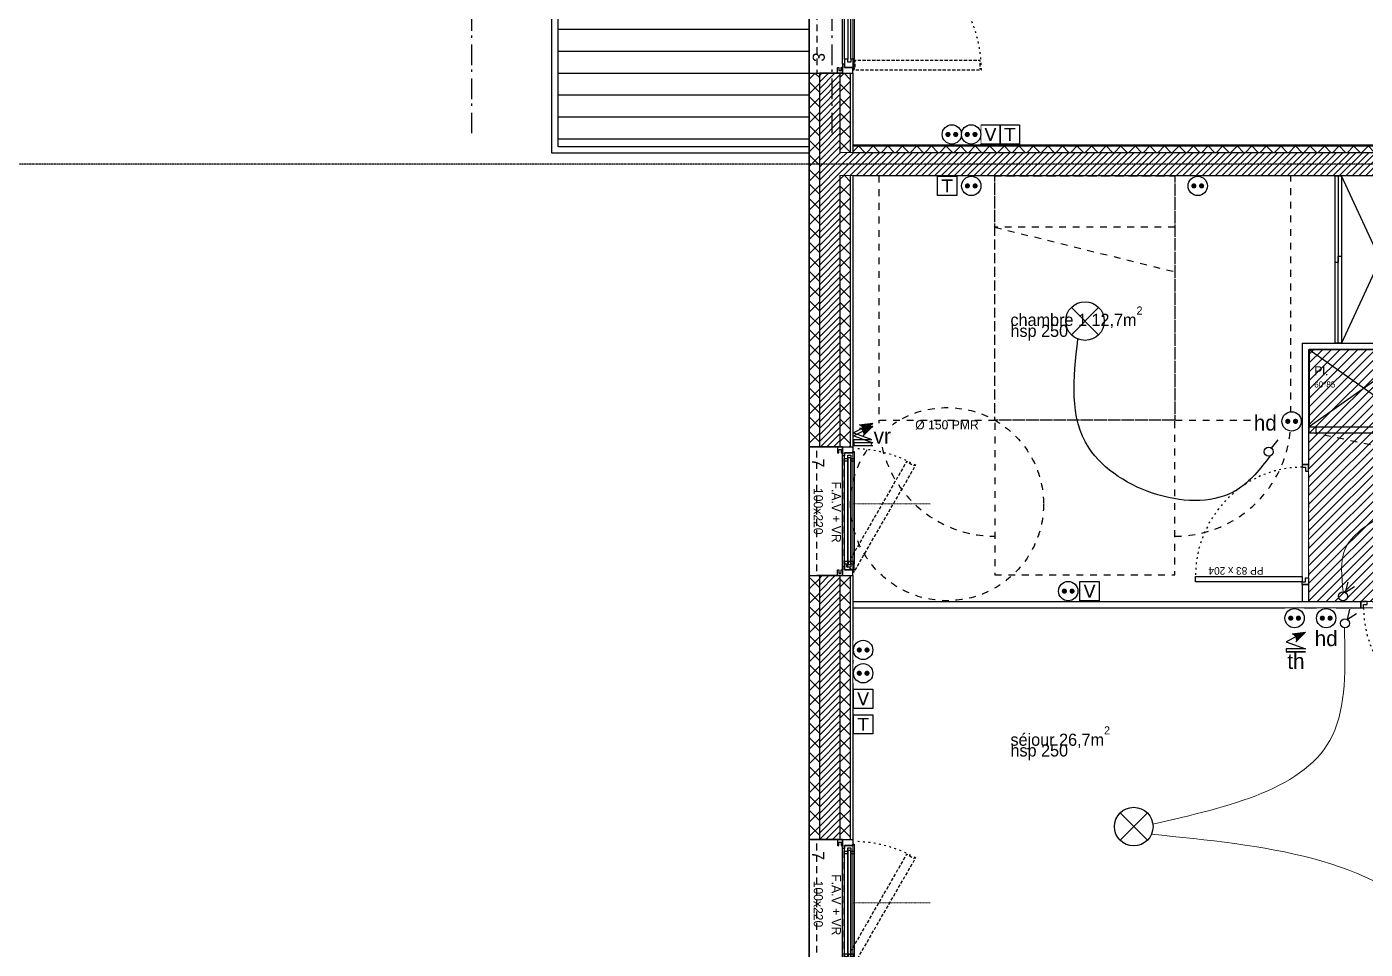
# Model space of a CAD drawing. Header units: centimetres. Extents: x -35664 to 50682, y -23001 to 23705.
# Drawn here: x 7811 to 8851, y 2652 to 3368 of the extents above; entities that cross this region are included whole.
import ezdxf

# ---------------------------------------------------------------- set-up
doc = ezdxf.new("R2010")
doc.units = ezdxf.units.CM
for name, pattern in [('ACAD_ISO03W100', [0.295276, 0.11811, -0.177165]), ('Style de ligne -1', [0.41664, 0.20828, -0.20836]), ('Style de ligne -11', [0.347222, 0.20828, -0.138942]), ('Style de ligne -12', [0.164042, 0.054681, -0.109361]), ('Style de ligne -13', [0.147638, 0.098425, -0.049213]), ('Style de ligne -14', [0.147638, 0.098425, -0.049213]), ('Style de ligne -17', [0.347222, 0.20828, -0.138942]), ('Style de ligne -18', [0.164042, 0.054681, -0.109361]), ('Style de ligne -5', [0.20828, 0.069425, -0.138855]), ('Style de ligne -6', [1.04164, 0.625, -0.20828, 0.06943, -0.13893]), ('VW-01', [0.41656, 0.20828, -0.20828])]:
    doc.linetypes.add(name, pattern=pattern)
for name, color, linetype in [('B aménagement intérieur', 252, 'Continuous'), ('B Faux plafonds', 9, 'Continuous'), ('B Faux plafonds_Hatch', 9, 'Continuous'), ('B GÈnÈral_Hatch', 252, 'Continuous'), ('B Général', 252, 'Continuous'), ('C ANNOTATIONS-axes horizontaux', 252, 'Style de ligne -1'), ('C ANNOTATIONS-PMR', 252, 'Style de ligne -5'), ('C ANNOTATIONS-prestations', 252, 'Continuous'), ('C ANNOTATIONS-texte', 252, 'Continuous'), ('D SURFACES-shab', 252, 'Continuous'), ('prlm-VMC', 93, 'Continuous')]:
    doc.layers.add(name, color=color, linetype=linetype)
doc.layers.add('prlm-ELEC-CFA', color=1, linetype='Continuous', lineweight=25)
doc.layers.add('prlm-ELEC-CFO', color=1, linetype='Continuous', lineweight=25)
doc.layers.add('prlm-ZEROPLOT', color=254, linetype='Continuous', plot=False)
doc.layers.get('prlm-VMC').off()
doc.styles.add('Eurostile', font='Eurosti.TTF')
doc.styles.add('Eurostile (bold)', font='Eurostib.TTF')
doc.styles.add('Eurostile (italic)', font='Eurostib.TTF')
doc.styles.add('prlm-elec-cfa', font='comic.ttf', dxfattribs={"height": 12})
doc.styles.add('prlm-elec-cfo', font='comic.ttf', dxfattribs={"height": 12})
doc.styles.get("Standard").update_dxf_attribs({"font": 'isocp.shx', "height": 15})
pattern_1 = [(-45, (0, 0), (5.656854, 5.656854), []), (45, (0, 0), (5.656854, -5.656854), [])]
pattern_2 = [(45, (0, 0), (2.4253472, -2.6458333), [])]

# ---------------------------------------------------------------- blocks, each defined once
blk = doc.blocks.new('B 90.Groupe-7-1')
at = {"layer": 'B GÈnÈral_Hatch', "linetype": 'Continuous'}
h = blk.add_hatch(dxfattribs=at)
h.set_pattern_fill('02_ISOLANT', color=256, style=0, pattern_type=2)
h.set_pattern_definition([(45, (0, 0), (-5.656854, 5.656854), []), (135, (0, 0), (5.656854, 5.656854), [])])
h.paths.add_polyline_path([(8452.5, 3275.4), (8452.5, 3270.4), (8976.8, 3270.4), (8976.8, 3275.4)])
at = {"layer": 'B Général', "linetype": 'Continuous'}
for p, q in [((8452.5, 3276.4), (8976.8, 3276.4)), ((8452.5, 3276.4), (8976.8, 3276.4)), ((8452.5, 3275.4), (8976.8, 3275.4)), ((8452.5, 3270.4), (8976.8, 3270.4)), ((8452.5, 3270.4), (8976.8, 3270.4))]:
    blk.add_line(p, q, dxfattribs=at)
at = {"layer": 'D SURFACES-shab', "lineweight": 18, "flags": 128}
blk.add_lwpolyline([(8817.8, 3749.5), (8452.5, 3749.5), (8452.5, 3276.4), (8976.8, 3276.4), (8976.8, 3336.4), (9036.8, 3336.4), (9036.8, 3519.9), (8975.8, 3519.9), (8975.8, 3549.9), (8817.8, 3549.9)], close=True, dxfattribs=at)
blk = doc.blocks.new('B 90.Balcon')
at = {"layer": 'B GÈnÈral_Hatch', "linetype": 'Continuous'}
h = blk.add_hatch(dxfattribs=at)
h.set_pattern_fill('H_BARDAGE V 150', color=256, style=0, pattern_type=2)
h.set_pattern_definition([(90, (0, 0), (17, 0), [])])
h.paths.add_polyline_path([(-220, 110), (220, 110), (220, -85), (-220, -85)])
at = {"layer": 'B Général', "linetype": 'Continuous', "flags": 128}
for points in [[(-225, 110), (225, 110), (225, -90), (-225, -90)], [(-220, 110), (220, 110), (220, -85), (-220, -85)]]:
    blk.add_lwpolyline(points, close=True, dxfattribs=at)
at = {"layer": 'C ANNOTATIONS-prestations', "line_spacing_factor": 0.894142, "style": 'Eurostile'}
for s, insert, char_height, attachment_point in [('balcon 8,6m{\\H0.6667x;\\S2 ^ ;}', (47.2, 38.6), 9.412, 3), ('platelage bois', (-32.3, 25), 7.059, 1), ('garde-corps vitré', (-194.9, -73.1), 7.059, 1)]:
    blk.add_mtext(s, dxfattribs=dict(at, insert=insert, char_height=char_height, attachment_point=attachment_point))
blk = doc.blocks.new('B 90.PP 80')
at = {"layer": 'B Général', "flags": 128}
blk.add_lwpolyline([(-43, 2.5), (-43, 85.5), (-39, 85.5), (-39, 2.5)], close=True, dxfattribs=at)
at = {"layer": 'B Général', "linetype": 'Style de ligne -18', "ltscale": 25.4, "flags": 128}
blk.add_lwpolyline([(46, 2.5), (45.3, 13.3), (43.1, 24), (39.5, 34.3), (34.6, 44), (28.4, 53), (21.1, 61.2), (12.7, 68.3), (3.5, 74.4), (-6.5, 79.2), (-17, 82.7), (-27.9, 84.8), (-39, 85.5)], dxfattribs=at)
at = {"layer": 'B Général', "linetype": 'Continuous', "flags": 128}
for points in [[(-45, 2.5), (-43, 2.5), (-43, 0), (-40, 0), (-40, -2.5), (-45, -2.5)], [(48, 2.5), (46, 2.5), (46, 0), (43, 0), (43, -2.5), (48, -2.5), (48, -2.5), (48, -2.5), (48, 1.8), (48, 1.8)]]:
    blk.add_lwpolyline(points, close=True, dxfattribs=at)
at = {"layer": 'C ANNOTATIONS-prestations', "insert": (-37.5, 32.5), "char_height": 5.883, "attachment_point": 1, "rotation": 90, "line_spacing_factor": 0.894142, "style": 'Eurostile'}
blk.add_mtext('PP 83 x 204', dxfattribs=at)
blk = doc.blocks.new('B 90.Rond 150_PMR')
at = {"layer": 'B Général', "linetype": 'VW-01', "ltscale": 25.4}
blk.add_circle((0, 0), 75, dxfattribs=at)
at = {"layer": 'B Général', "insert": (-61.5, 0), "char_height": 7.06, "attachment_point": 5, "rotation": 90, "line_spacing_factor": 0.894142, "style": 'Eurostile (italic)'}
blk.add_mtext('Ø 150 PMR', dxfattribs=at)
blk = doc.blocks.new('B 90.Placard 60.130')
at = {"layer": 'B Général', "linetype": 'Continuous'}
for p, q in [((65, 29.8), (-65, -30.2)), ((-65, 29.8), (65, -30.2))]:
    blk.add_line(p, q, dxfattribs=at)
at = {"layer": 'B Général', "linetype": 'Continuous', "flags": 128}
blk.add_lwpolyline([(65, -30.2), (65, 29.8), (-65, 29.8), (-65, -30.2)], dxfattribs=at)
for points in [[(65, -30.2), (65, -35.2), (-65, -35.2), (-65, -30.2)], [(65, -30.2), (65, -32.7), (-2.5, -32.7), (-2.5, -30.2)], [(2.5, -32.7), (2.5, -35.2), (-65, -35.2), (-65, -32.7)]]:
    blk.add_lwpolyline(points, close=True, dxfattribs=at)
at = {"layer": 'B Général', "insert": (-62.8, 19.7), "char_height": 7.06, "attachment_point": 1, "line_spacing_factor": 0.894142, "style": 'Eurostile'}
blk.add_mtext('Pl.', dxfattribs=at)
at = {"layer": 'C ANNOTATIONS-prestations', "insert": (-62.8, 8.4), "char_height": 4.71, "attachment_point": 4, "line_spacing_factor": 0.894142, "style": 'Eurostile'}
blk.add_mtext('60*130', dxfattribs=at)
blk = doc.blocks.new('B 90.Groupe-3-1')
at = {"layer": 'B Général', "linetype": 'VW-01', "ltscale": 25.4}
blk.add_line((70, -115), (-70, -80.4), dxfattribs=at)
at = {"layer": 'B Général', "linetype": 'VW-01', "ltscale": 25.4, "flags": 128}
for points in [[(-70, 35), (70, 35), (70, -155), (-70, -155)], [(-70, -115), (70, -115), (70, -155), (-70, -155)]]:
    blk.add_lwpolyline(points, close=True, dxfattribs=at)
blk = doc.blocks.new('B 90.Lit 140.190_PMR 2')
at = {"layer": 'B Général', "linetype": 'VW-01', "ltscale": 25.4, "flags": 128}
for points in [[(70, 155), (-70, 155), (-70, 35), (70, 35)], [(-70, -155), (-70, 35), (-160, 35), (-160, -155)], [(160, -155), (160, 35), (70, 35), (70, -155)]]:
    blk.add_lwpolyline(points, close=True, dxfattribs=at)
at = {"layer": 'B Général', "linetype": 'VW-01', "ltscale": 25.4}
for centre, start, end in [((-70, 35), 90, 180), ((70, 35), 0, 90)]:
    blk.add_arc(centre, 90, start, end, dxfattribs=at)
at = {"layer": 'B Général'}
blk.add_blockref('B 90.Groupe-3-1', (0, 0), dxfattribs=at)
blk = doc.blocks.new('B 90.PL 60.85')
at = {"layer": 'B Général', "linetype": 'Continuous'}
for p, q in [((-42.5, 42.8), (42.5, -17.3)), ((42.5, 42.7), (-42.5, -17.3))]:
    blk.add_line(p, q, dxfattribs=at)
at = {"layer": 'B Général', "linetype": 'Style de ligne -1', "ltscale": 25.4}
blk.add_line((36.1, -37.8), (-38.5, -22.3), dxfattribs=at)
at = {"layer": 'B Général', "linetype": 'Continuous', "flags": 128}
for points in [[(42.5, -17.3), (42.5, 42.7), (-42.5, 42.7), (-42.5, -17.3)], [(42.5, -17.3), (42.5, -22.3), (-42.5, -22.3), (-42.5, -17.3)], [(-37.5, -17.3), (-37.5, -22.3), (-42.5, -22.3), (-42.5, -17.3)], [(42.5, -17.3), (42.5, -22.3), (37.5, -22.3), (37.5, -17.3)]]:
    blk.add_lwpolyline(points, close=True, dxfattribs=at)
at = {"layer": 'B Général', "linetype": 'Style de ligne -1', "ltscale": 25.4}
blk.add_arc((-47.5, -22.3), 85, 349.5013, 360, dxfattribs=at)
at = {"layer": 'B Général', "insert": (-38.7, 29.7), "char_height": 7.06, "attachment_point": 1, "line_spacing_factor": 0.894142, "style": 'Eurostile'}
blk.add_mtext('Pl.', dxfattribs=at)
at = {"layer": 'C ANNOTATIONS-prestations', "insert": (-38.7, 15.5), "char_height": 4.71, "attachment_point": 4, "line_spacing_factor": 0.894142, "style": 'Eurostile'}
blk.add_mtext('60*85', dxfattribs=at)
blk = doc.blocks.new('B 90.T3 BS 102 (2D)')
at = {"layer": 'B Faux plafonds_Hatch', "linetype": 'Continuous'}
h = blk.add_hatch(dxfattribs=at)
h.set_pattern_fill('F_P__SOFFITE', color=256, style=0, pattern_type=2)
h.set_pattern_definition([(45, (0, 0.2205), (-3.527778, 3.30729), [])])
h.paths.add_polyline_path([(-20.5, 449.6), (-20.5, 320.9), (-25.5, 320.9), (-25.5, 385.9), (-111, 385.9), (-111, 190.3), (116.2, 190.3), (116.2, 155.3), (47.2, 155.3), (47.2, -0.3), (102.2, -0.3), (102.2, -93.3), (47.2, -93.3), (47.2, -186.3), (273.2, -186.3), (273.2, 315.9), (125.2, 315.9), (125.2, 449.6)])
at = {"layer": 'B Faux plafonds', "linetype": 'VW-01', "ltscale": 25.4, "flags": 128}
blk.add_lwpolyline([(-20.5, 449.6), (-20.5, 320.9), (-25.5, 320.9), (-25.5, 385.9), (-111, 385.9), (-111, 190.3), (116.2, 190.3), (116.2, 155.3), (47.2, 155.3), (47.2, -0.3), (102.2, -0.3), (102.2, -93.3), (47.2, -93.3), (47.2, -186.3), (273.2, -186.3), (273.2, 315.9), (125.2, 315.9), (125.2, 449.6)], close=True, dxfattribs=at)
at = {"layer": 'B Général', "linetype": 'Continuous'}
for p, q in [((-116, 390.9), (-116, 296.5)), ((-116, 390.9), (-116, 296.5)), ((-116, 390.9), (-25.5, 390.9)), ((-116, 390.9), (-25.5, 390.9)), ((-111, 385.9), (-111, 296.5)), ((-111, 385.9), (-111, 296.5)), ((-111, 385.9), (-25.5, 385.9)), ((-111, 385.9), (-25.5, 385.9)), ((-116, 296.5), (-111, 296.5)), ((-116, 203.5), (-116, 190.3)), ((-116, 203.5), (-116, 190.3)), ((-116, 203.5), (-111, 203.5)), ((-111, 203.5), (-111, 190.3)), ((-111, 203.5), (-111, 190.3)), ((-465.2, 190.3), (-70.5, 190.3)), ((-465.2, 190.3), (-116, 190.3)), ((-111, 190.3), (-70.5, 190.3)), ((-70.5, 185.3), (-70.5, 190.3)), ((-465.2, 185.3), (-70.5, 185.3)), ((-465.2, 185.3), (-70.5, 185.3))]:
    blk.add_line(p, q, dxfattribs=at)
at = {"layer": 'D SURFACES-shab', "lineweight": 18, "flags": 128}
for points in [[(-465.2, 520.9), (-465.2, 190.3), (-116, 190.3), (-116, 390.9), (-25.5, 390.9), (-25.5, 520.9)], [(272.8, 190.3), (-111, 190.3), (-111, 385.9), (-25.5, 385.9), (-25.5, 315.9), (272.8, 315.9)], [(42.2, -186.3), (42.2, 185.3), (-465.2, 185.3), (-465.2, -224.9), (-101.8, -224.9), (-101.8, -504.9), (114.2, -504.9), (114.2, -252.9), (53.2, -252.9), (53.2, -191.3), (-8.8, -191.3), (-8.8, -186.3)]]:
    blk.add_lwpolyline(points, close=True, dxfattribs=at)
at = {"layer": 'B Général'}
for name, p, rotation in [('B 90.Lit 140.190_PMR 2', (-284.9, 365.9), 180), ('B 90.Placard 60.130', (-55.3, 455.9), 270), ('B 90.PP 80', (-113.5, 248.5), 90), ('B 90.PP 80', (-22.5, 187.8), 180)]:
    blk.add_blockref(name, p, dxfattribs=dict(at, rotation=rotation))
blk.add_blockref('B 90.PL 60.85', (-68, 343.2), dxfattribs=at)
at = {"layer": 'C ANNOTATIONS-PMR', "ltscale": 25.4, "rotation": 270}
blk.add_blockref('B 90.Rond 150_PMR', (-392, 265.8), dxfattribs=at)
at = {"layer": 'C ANNOTATIONS-prestations', "char_height": 9.41, "width": 106.094, "attachment_point": 1, "line_spacing_factor": 0.894142, "style": 'Eurostile'}
for insert in [(-342.7, 405.1), (-342.7, 79.2)]:
    blk.add_mtext('hsp 250', dxfattribs=dict(at, insert=insert))
at = {"layer": 'C ANNOTATIONS-texte', "char_height": 9.412, "attachment_point": 1, "line_spacing_factor": 0.894142, "style": 'Eurostile'}
for s, insert, width in [('chambre 1 12,7m{\\H0.6667x;\\S2^ ;}', (-342.7, 419.3), 127.732), ('séjour 26,7m{\\H0.6667x;\\S2^ ;}', (-342.7, 93.2), 115.033)]:
    blk.add_mtext(s, dxfattribs=dict(at, insert=insert, width=width))
blk = doc.blocks.new('B 90.F 100x220 (all. vitrée fixe) + VR')
at = {"layer": 'B Général', "linetype": 'Continuous', "lineweight": 35}
for p, q in [((-50, 7), (-50, -9)), ((50, 7), (50, -9))]:
    blk.add_line(p, q, dxfattribs=at)
at = {"layer": 'B Général'}
blk.add_line((45, 9), (-45, 9), dxfattribs=at)
at = {"layer": 'B Général', "linetype": 'Style de ligne -14', "ltscale": 25.4, "flags": 128}
blk.add_lwpolyline([(-35.7, 65.8), (-36.2, 65), (-35.3, 64.5), (-38.6, 58.8), (42.6, 11.9), (45.9, 17.6), (46.8, 17.1), (47.2, 17.9)], close=True, dxfattribs=at)
at = {"layer": 'B Général', "flags": 128}
for points in [[(-43, 10.5), (-43, 9), (-50, 9), (-50, 17), (-45.5, 17), (-45.5, 10.5)], [(-43.5, 15.5), (43.5, 15.5), (43.5, 13), (-43.5, 13)], [(-41, 18), (41, 18), (41, 15.5), (-41, 15.5)], [(-41, 13), (41, 13), (41, 10.5), (-41, 10.5)], [(43, 10.5), (43, 9), (50, 9), (50, 17), (45.5, 17), (45.5, 10.5)], [(-50, 9), (-50, 5), (-45.5, 5), (-45.5, 6), (-48, 6), (-48, 8), (-45.5, 8), (-45.5, 9)], [(50, 9), (50, 5), (45.5, 5), (45.5, 6), (48, 6), (48, 8), (45.5, 8), (45.5, 9)]]:
    blk.add_lwpolyline(points, close=True, dxfattribs=at)
at = {"layer": 'B Général', "linetype": 'Continuous', "flags": 128}
for points in [[(-39, 15.5), (-41.5, 15.5), (-41.5, 13), (-39, 13), (-39, 10.5), (-45.5, 10.5), (-45.5, 17), (-46.5, 17), (-46.5, 18), (-39, 18)], [(39, 15.5), (41.5, 15.5), (41.5, 13), (39, 13), (39, 10.5), (45.5, 10.5), (45.5, 17), (46.5, 17), (46.5, 18), (39, 18)]]:
    blk.add_lwpolyline(points, close=True, dxfattribs=at)
at = {"layer": 'B Général', "linetype": 'Style de ligne -17', "ltscale": 25.4, "flags": 128}
blk.add_lwpolyline([(-50, 9), (50, 9), (50, -11), (-50, -11)], close=True, dxfattribs=at)
at = {"layer": 'B Général', "flags": 128}
blk.add_lwpolyline([(-50, -9), (-50, -17), (50, -17), (50, -9)], dxfattribs=at)
at = {"layer": 'B Général'}
blk.add_circle((47, 17.5), 0.5, dxfattribs=at)
at = {"layer": 'B Général', "linetype": 'Style de ligne -18', "ltscale": 25.4}
blk.add_arc((49, 17.5), 97.5, 150.2938, 179.7062, dxfattribs=at)
at = {"layer": 'B Général', "insert": (-23.1, 7.7), "char_height": 7.06, "attachment_point": 1, "line_spacing_factor": 0.894142, "style": 'Eurostile'}
blk.add_mtext('F.A.V + VR', dxfattribs=at)
at = {"layer": 'C ANNOTATIONS-prestations', "insert": (-41.1, -5.2), "char_height": 9.41, "attachment_point": 1, "rotation": 360, "line_spacing_factor": 0.894142, "style": 'Eurostile (bold)'}
blk.add_mtext('7', dxfattribs=at)
at = {"layer": 'C ANNOTATIONS-prestations', "insert": (0, -6.3), "char_height": 7.06, "width": 100, "attachment_point": 2, "rotation": 360, "line_spacing_factor": 0.894142, "style": 'Eurostile'}
blk.add_mtext('100x220', dxfattribs=at)
blk = doc.blocks.new('B 90.PF 300.220 + VR (3 vantaux)')
at = {"layer": 'B Général', "linetype": 'Continuous'}
for p, q in [((-150, 7), (-150, 17)), ((150, 7), (150, 17))]:
    blk.add_line(p, q, dxfattribs=at)
at = {"layer": 'B Général', "linetype": 'Continuous', "lineweight": 35}
for p, q in [((-150, 7), (-150, -9)), ((150, 7), (150, -9))]:
    blk.add_line(p, q, dxfattribs=at)
at = {"layer": 'B Général'}
blk.add_line((-143, 9), (47, 9), dxfattribs=at)
at = {"layer": 'B Général', "linetype": 'Style de ligne -13', "ltscale": 25.4, "flags": 128}
for points in [[(-147.5, 117), (-146.5, 117), (-146.5, 116), (-140, 116), (-140, 18.5), (-146.5, 18.5), (-146.5, 17.5), (-147.5, 17.5)], [(51.5, 115), (50.5, 115), (50.5, 116), (44, 116), (44, 18.5), (50.5, 18.5), (50.5, 17.5), (51.5, 17.5)]]:
    blk.add_lwpolyline(points, close=True, dxfattribs=at)
at = {"layer": 'B Général', "flags": 128}
for points in [[(-143, 10.5), (-143, 9), (-150, 9), (-150, 17), (-145.5, 17), (-145.5, 10.5)], [(-54.5, 18), (-139, 18), (-139, 15.5), (-54.5, 15.5)], [(-54.5, 13), (-139, 13), (-139, 10.5), (-54.5, 10.5)], [(-41.5, 18), (43, 18), (43, 15.5), (-41.5, 15.5)], [(-41.5, 13), (43, 13), (43, 10.5), (-41.5, 10.5)], [(56.5, 17), (56.5, 14.2), (54, 14.2), (54, 11.8), (56.5, 11.8), (56.5, 9), (47, 9), (47, 10.5), (49.5, 10.5), (49.5, 17)], [(145.5, 14.2), (54, 14.2), (54, 11.8), (145.5, 11.8)], [(143, 17), (56.5, 17), (56.5, 14.2), (143, 14.2)], [(143, 11.8), (56.5, 11.8), (56.5, 9), (143, 9)], [(145.5, 14.2), (143, 14.2), (143, 17), (150, 17), (150, 9), (143, 9), (143, 11.8), (145.5, 11.8)], [(-150, 9), (-150, 5), (-145.5, 5), (-145.5, 6), (-148, 6), (-148, 8), (-145.5, 8), (-145.5, 9)], [(150, 9), (150, 5), (145.5, 5), (145.5, 6), (148, 6), (148, 8), (145.5, 8), (145.5, 9)]]:
    blk.add_lwpolyline(points, close=True, dxfattribs=at)
at = {"layer": 'B Général', "linetype": 'Continuous', "flags": 128}
for points in [[(-139, 15.5), (-141.5, 15.5), (-141.5, 13), (-139, 13), (-139, 10.5), (-145.5, 10.5), (-145.5, 17), (-146.5, 17), (-146.5, 18), (-139, 18)], [(-54.5, 15.5), (-52, 15.5), (-52, 13), (-54.5, 13), (-54.5, 10.5), (-48, 10.5), (-48, 17), (-47, 17), (-47, 18), (-54.5, 18)], [(-41.5, 15.5), (-44, 15.5), (-44, 13), (-41.5, 13), (-41.5, 10.5), (-48, 10.5), (-48, 17), (-47, 17), (-47, 18), (-41.5, 18)], [(43, 15.5), (45.5, 15.5), (45.5, 13), (43, 13), (43, 10.5), (49.5, 10.5), (49.5, 17), (50.5, 17), (50.5, 18), (43, 18)]]:
    blk.add_lwpolyline(points, close=True, dxfattribs=at)
at = {"layer": 'B Général', "linetype": 'Style de ligne -11', "ltscale": 25.4, "flags": 128}
blk.add_lwpolyline([(-150, 9), (150, 9), (150, -11), (-150, -11)], close=True, dxfattribs=at)
at = {"layer": 'B Général', "flags": 128}
blk.add_lwpolyline([(150, -9), (150, -17), (-150, -17), (-150, -9)], dxfattribs=at)
at = {"layer": 'B Général'}
for centre in [(-147, 17.5), (51, 17.5)]:
    blk.add_circle(centre, 0.5, dxfattribs=at)
at = {"layer": 'B Général', "linetype": 'Style de ligne -12', "ltscale": 25.4}
for centre, start, end in [((-147, 17.5), 0.2938, 90.2879), ((51, 17.5), 94.0649, 179.7062)]:
    blk.add_arc(centre, 99, start, end, dxfattribs=at)
at = {"layer": 'B Général', "insert": (2, 4.6), "char_height": 7.06, "attachment_point": 2, "rotation": 360, "line_spacing_factor": 0.894142, "style": 'Eurostile'}
blk.add_mtext('PF + VR', dxfattribs=at)
at = {"layer": 'C ANNOTATIONS-prestations', "rotation": 360, "line_spacing_factor": 0.894142}
for s, insert, char_height, attachment_point, style in [('3', (-141.1, -4.8), 9.41, 1, 'Eurostile (bold)'), ('300x220 (3 vantaux) ', (0, -7.8), 7.059, 2, 'Eurostile')]:
    blk.add_mtext(s, dxfattribs=dict(at, insert=insert, char_height=char_height, attachment_point=attachment_point, style=style))
blk = doc.blocks.new('xi.EA')
at = {"layer": 'prlm-ZEROPLOT', "color": 250, "linetype": 'ACAD_ISO03W100', "lineweight": 0, "ltscale": 0.2}
blk.add_lwpolyline([(0, 0), (0, 60)], dxfattribs=at)
blk = doc.blocks.new('xi.TEL')
at = {"layer": 'prlm-ELEC-CFA', "color": 0, "linetype": 'ByBlock', "lineweight": -2, "flags": 128}
blk.add_lwpolyline([(-7.5, 7.5), (7.5, 7.5), (7.5, -7.5), (-7.5, -7.5)], close=True, dxfattribs=at)
at = {"layer": 'prlm-ELEC-CFA', "color": 0, "linetype": 'ByBlock', "insert": (0, 0), "char_height": 10, "width": 11.36, "attachment_point": 5}
blk.add_mtext('{\\fVerdana|b0|i0|c0|p34;T}', dxfattribs=at)
blk = doc.blocks.new('xi.TV')
at = {"layer": 'prlm-ELEC-CFA', "color": 0, "linetype": 'ByBlock', "lineweight": -2, "flags": 128}
blk.add_lwpolyline([(-7.5, 7.5), (7.5, 7.5), (7.5, -7.5), (-7.5, -7.5)], close=True, dxfattribs=at)
at = {"layer": 'prlm-ELEC-CFA', "color": 0, "linetype": 'ByBlock', "insert": (0, 0), "char_height": 10, "width": 11.36, "attachment_point": 5}
blk.add_mtext('{\\fVerdana|b0|i0|c0|p34;V}', dxfattribs=at)
blk = doc.blocks.new('xi.PC')
at = {"color": 0, "lineweight": 5}
blk.add_wipeout([(-7.5, -7.5), (7.5, -7.5), (7.5, 7.5), (-7.5, 7.5)], dxfattribs=at).dxf.layer = 'prlm-ELEC-CFO'
at = {"layer": 'prlm-ELEC-CFO', "color": 0, "linetype": 'ByBlock', "lineweight": 5, "const_width": 2}
for points in [[(-4, 0, 1), (-2, 0, 1)], [(2, 0, 1), (4, 0, 1)]]:
    blk.add_lwpolyline(points, format="xyb", close=True, dxfattribs=at)
at = {"layer": 'prlm-ELEC-CFO', "color": 0, "linetype": 'ByBlock', "lineweight": -2}
blk.add_circle((0, 0), 7.5, dxfattribs=at)
blk = doc.blocks.new('xi.TH')
at = {"color": 0, "lineweight": 5}
blk.add_wipeout([(-7.5, -7.5), (7.5, -7.5), (7.5, 7.5), (-7.5, 7.5)], dxfattribs=at).dxf.layer = 'prlm-ELEC-CFA'
at = {"layer": 'prlm-ELEC-CFA', "lineweight": 5}
blk.add_hatch(color=0, dxfattribs=at).paths.add_polyline_path([(-3, 6), (-0.1, 3.7), (0, 0), (7.5, 7.5)])
at = {"layer": 'prlm-ELEC-CFA', "color": 0}
for points in [[(1, 4.2), (-7.5, 0), (7.5, -5.5), (-7.5, -5.5), (-7.5, -7.5), (7.5, -7.5)], [(-3, 6), (7.5, 7.5), (0, 0)]]:
    blk.add_lwpolyline(points, dxfattribs=at)
blk = doc.blocks.new('xi.PCHD')
at = {"color": 0, "lineweight": 5}
blk.add_wipeout([(-7.5, -7.5), (7.5, -7.5), (7.5, 7.5), (-7.5, 7.5)], dxfattribs=at).dxf.layer = 'prlm-ELEC-CFO'
at = {"layer": 'prlm-ELEC-CFO', "color": 0, "linetype": 'ByBlock', "lineweight": 5, "const_width": 2}
for points in [[(-4, 0, 1), (-2, 0, 1)], [(2, 0, 1), (4, 0, 1)]]:
    blk.add_lwpolyline(points, format="xyb", close=True, dxfattribs=at)
at = {"layer": 'prlm-ELEC-CFO', "color": 0, "linetype": 'ByBlock', "lineweight": -2}
blk.add_circle((0, 0), 7.5, dxfattribs=at)
blk = doc.blocks.new('xi.VV')
at = {"layer": 'prlm-ELEC-CFO', "color": 0}
blk.add_lwpolyline([(6.9, 3.4), (0, -1.1), (1.9, 6.9)], dxfattribs=at)
blk.add_circle((-2, -4), 3.5, dxfattribs=at)
blk = doc.blocks.new('xi.PTCE')
at = {"layer": 'prlm-ELEC-CFO', "color": 0}
for points in [[(-10.6, 10.6), (10.6, -10.6)], [(10.6, 10.6), (-10.6, -10.6)]]:
    blk.add_lwpolyline(points, dxfattribs=at)
at = {"layer": 'prlm-ELEC-CFO', "color": 0, "linetype": 'ByBlock'}
blk.add_circle((0, 0), 15, dxfattribs=at)
blk = doc.blocks.new('xi.VR')
at = {"layer": 'prlm-ELEC-CFO', "lineweight": 5}
blk.add_hatch(color=0, dxfattribs=at).paths.add_polyline_path([(-3, 6), (-0.1, 3.7), (0, 0), (7.5, 7.5)])
at = {"layer": 'prlm-ELEC-CFO', "color": 0}
for points in [[(1, 4.2), (-7.5, 0), (7.5, -5.5), (-7.5, -5.5), (-7.5, -7.5), (7.5, -7.5)], [(-3, 6), (7.5, 7.5), (0, 0)]]:
    blk.add_lwpolyline(points, dxfattribs=at)
blk = doc.blocks.new('xi.SA')
at = {"layer": 'prlm-ELEC-CFO', "color": 0}
blk.add_lwpolyline([(0.2, -1.3), (5.5, 5.3)], dxfattribs=at)
blk.add_circle((-2, -4), 3.5, dxfattribs=at)

msp = doc.modelspace()

# ---------------------------------------------------------------- hatches: boundary and pattern name
at = {"layer": 'B GÈnÈral_Hatch', "linetype": 'Continuous'}
h = msp.add_hatch(dxfattribs=at)
h.set_pattern_fill('02_ISOLANT', color=256, angle=-90, style=0, pattern_type=2)
h.set_pattern_definition([(-45, (0, 0), (5.656854, 5.656854), []), (45, (0, 0), (5.656854, -5.656854), [])])
h.paths.add_polyline_path([(8426.485, 3331.927), (8418.485, 3331.927), (8418.485, 3041.691), (8426.485, 3041.691)])
h = msp.add_hatch(dxfattribs=at)
h.set_pattern_fill('50_BETON', color=256, style=0, pattern_type=2)
h.set_pattern_definition(pattern_2)
h.paths.add_polyline_path([(8442.485, 3331.927), (8426.485, 3331.927), (8426.485, 3041.691), (8442.485, 3041.691)])
h = msp.add_hatch(dxfattribs=at)
h.set_pattern_fill('02_ISOLANT', color=256, angle=90, style=0, pattern_type=2)
h.set_pattern_definition([(135, (0, 0), (-5.656854, -5.656854), []), (225, (0, 0), (-5.656854, 5.656854), [])])
h.paths.add_polyline_path([(8442.485, 3270.389), (8450.485, 3270.389), (8450.485, 3331.927), (8442.485, 3331.927)])
h = msp.add_hatch(dxfattribs=at)
h.set_pattern_fill('50_BETON', color=256, style=0, pattern_type=2)
h.set_pattern_definition(pattern_2)
h.paths.add_polyline_path([(9042.796, 3252.389), (9042.796, 3270.389), (8442.485, 3270.389), (8442.485, 3252.389)])
h = msp.add_hatch(dxfattribs=at)
h.set_pattern_fill('02_ISOLANT', color=256, angle=-90, style=0, pattern_type=2)
h.set_pattern_definition([(-45, (0, 0), (5.656854, 5.656854), []), (45, (0, 0), (5.656854, -5.656854), [])])
h.paths.add_polyline_path([(8450.485, 3252.389), (8442.485, 3252.389), (8442.485, 3041.691), (8450.485, 3041.691)])
h = msp.add_hatch(dxfattribs=at)
h.set_pattern_fill('02_ISOLANT', color=256, angle=-90, style=0, pattern_type=2)
h.set_pattern_definition(pattern_1)
h.paths.add_polyline_path([(8426.485, 2941.691), (8418.485, 2941.691), (8418.485, 2736.691), (8426.485, 2736.691)])
h = msp.add_hatch(dxfattribs=at)
h.set_pattern_fill('50_BETON', color=256, style=0, pattern_type=2)
h.set_pattern_definition(pattern_2)
h.paths.add_polyline_path([(8442.485, 2941.691), (8426.485, 2941.691), (8426.485, 2736.691), (8442.485, 2736.691)])
h = msp.add_hatch(dxfattribs=at)
h.set_pattern_fill('02_ISOLANT', color=256, angle=-90, style=0, pattern_type=2)
h.set_pattern_definition(pattern_1)
h.paths.add_polyline_path([(8450.485, 2941.691), (8442.485, 2941.691), (8442.485, 2736.691), (8450.485, 2736.691)])

# ---------------------------------------------------------------- linework, layer by layer
at = {"layer": 'B Général', "linetype": 'Style de ligne -6', "ltscale": 25.4}
for p, q in [((8156.484, 3285.389), (8156.484, 5820.389)), ((8156.484, 3285.389), (8156.484, 5820.389)), ((8436.484, 3285.389), (8436.484, 5820.389)), ((8436.484, 3285.389), (8436.484, 5820.389))]:
    msp.add_line(p, q, dxfattribs=at)
at = {"layer": 'B Général', "linetype": 'Continuous'}
for p, q in [((8418.485, 3331.927), (8418.485, 3041.691)), ((8418.485, 3331.927), (8418.485, 3041.691)), ((8418.485, 3331.927), (8452.485, 3331.927)), ((8426.485, 3331.927), (8426.485, 3041.691)), ((8442.485, 3331.927), (8442.485, 3270.389)), ((8450.485, 3331.927), (8450.485, 3270.389)), ((8450.485, 3331.927), (8450.485, 3270.389)), ((8452.485, 3331.927), (8452.485, 3270.389)), ((8452.485, 3331.927), (8452.485, 3270.389)), ((8452.485, 3270.389), (9042.796, 3270.389)), ((8442.485, 3252.389), (8442.485, 3041.691)), ((8450.485, 3252.389), (8450.485, 3041.691)), ((8450.485, 3252.389), (8450.485, 3041.691)), ((8452.485, 3252.389), (8452.485, 3041.691)), ((8452.485, 3252.389), (8452.485, 3041.691)), ((8452.485, 3252.389), (9042.796, 3252.389)), ((8418.485, 3041.691), (8452.485, 3041.691)), ((8418.485, 2941.691), (8418.485, 2736.691)), ((8418.485, 2941.691), (8418.485, 2736.691)), ((8418.485, 2941.691), (8452.485, 2941.691)), ((8426.485, 2941.691), (8426.485, 2736.691)), ((8442.485, 2941.691), (8442.485, 2736.691)), ((8450.485, 2941.691), (8450.485, 2736.691)), ((8450.485, 2941.691), (8450.485, 2736.691)), ((8452.485, 2941.691), (8452.485, 2736.691)), ((8452.485, 2941.691), (8452.485, 2736.691)), ((8418.485, 2736.691), (8452.485, 2736.691))]:
    msp.add_line(p, q, dxfattribs=at)
at = {"layer": 'B Général', "linetype": 'Continuous', "lineweight": 18}
for p, q in [((8426.485, 3331.927), (8426.485, 3041.691)), ((8442.485, 3331.927), (8442.485, 3270.389)), ((8452.485, 3270.389), (8442.485, 3270.389)), ((8452.485, 3270.389), (9042.796, 3270.389)), ((8442.485, 3252.389), (8442.485, 3041.691)), ((8442.485, 3252.389), (8452.485, 3252.389)), ((8452.485, 3252.389), (9042.796, 3252.389)), ((8426.485, 2941.691), (8426.485, 2736.691)), ((8442.485, 2941.691), (8442.485, 2736.691))]:
    msp.add_line(p, q, dxfattribs=at)
at = {"layer": 'C ANNOTATIONS-axes horizontaux'}
msp.add_line((12370.813, 3261.389), (2960.813, 3261.389), dxfattribs=at)
msp.add_line((12370.813, 3261.389), (2960.813, 3261.389), dxfattribs=at)
at = {"layer": 'prlm-ELEC-CFO', "lineweight": 13}
for points in [[(8833.499, 2929.188), (8835.019, 2962.443), (8863.703, 2988.329)], [(8949.472, 2554.761), (8903.002, 2668.613), (8684.525, 2740.879)]]:
    msp.add_spline(points, degree=3, dxfattribs=at)
at = {"layer": 'prlm-ZEROPLOT'}
msp.add_lwpolyline([(8418.485, 4917.388), (10859.388, 4917.388), (10859.389, 3517.39), (9818.485, 3517.39), (9818.485, 2192.491), (8418.485, 2192.491)], close=True, dxfattribs=at)

# ---------------------------------------------------------------- block references
at = {"layer": 'B aménagement intérieur'}
for name, p in [('B 90.Groupe-7-1', (0, 0)), ('B 90.T3 BS 102 (2D)', (8917.639, 2731.44))]:
    msp.add_blockref(name, p, dxfattribs=at)
at = {"layer": 'B Général', "rotation": 270}
for name, p in [('B 90.Balcon', (8308.485, 3494.841)), ('B 90.F 100x220 (all. vitrée fixe) + VR', (8435.485, 2991.691)), ('B 90.F 100x220 (all. vitrée fixe) + VR', (8435.485, 2686.691))]:
    msp.add_blockref(name, p, dxfattribs=at)
at = {"layer": 'B Général', "xscale": -1, "rotation": 270}
msp.add_blockref('B 90.PF 300.220 + VR (3 vantaux)', (8435.485, 3481.927), dxfattribs=at)
at = {"layer": 'prlm-ELEC-CFA'}
for name, p in [('xi.TV', (8559.402, 3284.389)), ('xi.TEL', (8574.402, 3284.389)), ('xi.TV', (8636.438, 2929.691)), ('xi.TV', (8460.485, 2846.047)), ('xi.TEL', (8460.485, 2826.223))]:
    msp.add_blockref(name, p, dxfattribs=at)
at = {"layer": 'prlm-ELEC-CFO'}
for name, p in [('xi.PTCE', (8632.867, 3139.429)), ('xi.SA', (8777.569, 3041.985)), ('xi.VV', (8835.339, 2929.691)), ('xi.PTCE', (8670.729, 2746.767))]:
    msp.add_blockref(name, p, dxfattribs=at)
at = {"layer": 'prlm-VMC'}
for p, rotation in [((8452.635, 2997.353), 269.9999999999983), ((8452.635, 2687.538), 270)]:
    msp.add_blockref('xi.EA', p, dxfattribs=dict(at, rotation=rotation))

# ---------------------------------------------------------------- next in the draw order: block references
at = {"layer": 'prlm-ELEC-CFO'}
for name, p in [('xi.PC', (8529.402, 3284.389)), ('xi.PC', (8544.502, 3244.389)), ('xi.PC', (8720.465, 3244.389)), ('xi.PCHD', (8793.418, 3061.534)), ('xi.PC', (8619.822, 2929.691)), ('xi.PC', (8460.485, 2865.872))]:
    msp.add_blockref(name, p, dxfattribs=at)

# ---------------------------------------------------------------- next in the draw order: texts
at = {"layer": 'prlm-ELEC-CFA', "lineweight": 20, "insert": (8796.731, 2875.189), "char_height": 12, "attachment_point": 5, "line_spacing_factor": 0.8, "style": 'prlm-elec-cfa', "bg_fill": 3, "box_fill_scale": 1.1, "bg_fill_color": 256, "bg_fill_transparency": 0}
msp.add_mtext('th', dxfattribs=at)
at = {"layer": 'prlm-ELEC-CFO', "lineweight": 20, "char_height": 12, "attachment_point": 5, "line_spacing_factor": 0.8, "style": 'prlm-elec-cfo', "bg_fill": 3, "box_fill_scale": 1.1, "bg_fill_color": 256, "bg_fill_transparency": 0}
for s, insert in [('vr', (8475.202, 3052.733)), ('hd', (8820.27, 2892.859))]:
    msp.add_mtext(s, dxfattribs=dict(at, insert=insert))

# ---------------------------------------------------------------- next in the draw order: block references
at = {"layer": 'prlm-ELEC-CFA'}
for name, p in [('xi.TEL', (8525.826, 3244.389)), ('xi.TH', (8796.731, 2890.397))]:
    msp.add_blockref(name, p, dxfattribs=at)
at = {"layer": 'prlm-ELEC-CFO'}
for name, p in [('xi.PC', (8544.402, 3284.389)), ('xi.VR', (8460.485, 3052.733)), ('xi.PCHD', (8820.27, 2908.691)), ('xi.PC', (8460.485, 2883.972))]:
    msp.add_blockref(name, p, dxfattribs=at)

# ---------------------------------------------------------------- next in the draw order: texts
at = {"layer": 'prlm-ELEC-CFO', "lineweight": 20, "insert": (8772.936, 3060.33), "char_height": 12, "attachment_point": 5, "line_spacing_factor": 0.8, "style": 'prlm-elec-cfo', "bg_fill": 3, "box_fill_scale": 1.1, "bg_fill_color": 256, "bg_fill_transparency": 0}
msp.add_mtext('hd', dxfattribs=at)

# ---------------------------------------------------------------- next in the draw order: linework, layer by layer
at = {"layer": 'prlm-ELEC-CFO'}
msp.add_spline([(8776.713, 3034.677), (8751.123, 3008.375), (8636.036, 3040.736), (8627.367, 3125.473)], degree=3, dxfattribs=at)

# ---------------------------------------------------------------- next in the draw order: block references
for name, p in [('xi.PC', (8795.698, 2908.691)), ('xi.VV', (8836.819, 2908.691))]:
    msp.add_blockref(name, p, dxfattribs=at)

# ---------------------------------------------------------------- next in the draw order: texts
at = {"layer": 'prlm-ELEC-CFO', "lineweight": 20, "insert": (8475.352, 3050.254), "char_height": 12, "attachment_point": 5, "line_spacing_factor": 0.8, "style": 'prlm-elec-cfo', "bg_fill": 3, "box_fill_scale": 1.1, "bg_fill_color": 256, "bg_fill_transparency": 0}
msp.add_mtext('vr', dxfattribs=at)

# ---------------------------------------------------------------- next in the draw order: linework, layer by layer
at = {"layer": 'prlm-ELEC-CFO', "lineweight": 13}
msp.add_spline([(8834.43, 2901.213), (8825.076, 2817.446), (8685.594, 2748.775)], degree=3, dxfattribs=at)

# ---------------------------------------------------------------- next in the draw order: block references
at = {"layer": 'prlm-ELEC-CFO'}
msp.add_blockref('xi.VR', (8460.635, 3050.254), dxfattribs=at)

doc.saveas('drawing.dxf')
